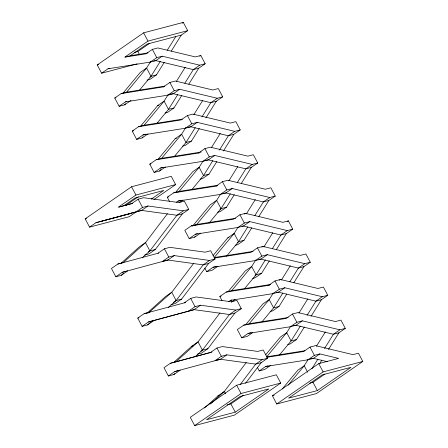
<?xml version="1.0" encoding="UTF-8"?>
<svg xmlns="http://www.w3.org/2000/svg" width="448" height="448" viewBox="0 0 448 448"><rect width="100%" height="100%" fill="white"/><g stroke="black" fill="none" stroke-linecap="round" stroke-linejoin="round"><path stroke-width="0.67" d="M150.606 61.617L146.591 68.051L126.61 92.154L121.139 93.593L114.738 98.017L119.118 106.288L124.594 104.849L130.99 100.419M139.423 90.244L150.97 76.322L160.233 61.477M167.278 50.193L175.801 36.54M147.006 80.108L150.046 79.307L156.442 74.883L164.226 62.412M171.27 51.128L181.278 35.095L187.673 30.671L183.294 22.4L143.612 32.838L97.227 64.938L101.606 73.209L137.25 63.829M168.179 94.601L164.102 101.13L144.127 125.233L138.65 126.672L132.255 131.096L136.634 139.367L142.106 137.928L147.974 133.868M176.338 81.536L185.231 67.284M177.75 94.556L168.482 109.402L156.94 123.323M184.789 83.272L193.318 69.614L199.713 65.19L205.19 63.75L200.81 55.479L195.334 56.918L157.842 47.942L152.37 49.381L145.97 53.805L124.796 57.159L147.991 41.11L187.673 30.671M165.127 113.03L167.558 112.386L173.958 107.962L181.742 95.491M188.782 84.207L198.789 68.174L205.19 63.75M185.696 127.68L181.619 134.21L161.638 158.312L156.167 159.751L149.772 164.175L154.146 172.446L159.622 171.007L165.486 166.947M193.85 114.615L202.748 100.363M195.261 127.635L185.998 142.481L174.457 156.402M201.936 116.945L210.829 102.693L217.23 98.269L222.701 96.83L218.322 88.558L212.85 89.998L175.358 81.021L169.882 82.46L163.486 86.884L121.139 93.593M182.638 146.11L185.074 145.466L191.47 141.042L199.254 128.57M205.923 117.88L216.306 101.254L222.701 96.83M202.838 161.353L199.136 167.289L179.155 191.386L178.091 192.125M211.366 147.694L220.259 133.442M212.778 160.714L203.51 175.56L191.968 189.482M219.447 150.024L228.346 135.772L234.741 131.348L240.218 129.909L235.838 121.638L230.362 123.077L192.87 114.1L187.398 115.539L180.998 119.963L138.65 126.672M200.155 179.183L202.586 178.545L208.986 174.121L216.77 161.65M223.44 150.959L233.817 134.333L240.218 129.909M220.354 194.432L216.647 200.368L196.672 224.465L195.602 225.204M228.878 180.774L237.776 166.522M209.037 223.098L221.026 208.639L230.294 193.794M237.334 182.51L245.857 168.851L252.258 164.427L257.729 162.988L253.35 154.717L247.878 156.156L210.386 147.179L204.915 148.618L198.514 153.042L156.167 159.751M217.666 212.262L220.102 211.624L226.498 207.194L234.282 194.729M241.326 183.445L251.334 167.412L257.729 162.988M237.871 227.511L234.164 233.447L214.183 257.544L253.114 251.384M246.394 213.853L255.287 199.601M226.554 256.178L238.543 241.718L247.806 226.873M254.85 215.589L263.374 201.93L269.769 197.506L275.246 196.062L270.866 187.796L265.395 189.235L227.903 180.253L222.426 181.698L216.031 186.122L173.684 192.83L167.283 197.254L169.473 201.393M235.183 245.342L237.614 244.703L244.014 240.274L251.798 227.808M258.838 216.524L268.845 200.491L275.246 196.062M255.752 259.991L251.675 266.526L231.7 290.623L226.223 292.062L219.828 296.492L222.018 300.625M263.906 246.932L272.804 232.68M244.513 288.719L256.054 274.798L265.322 259.952M272.362 248.668L280.89 235.01L287.286 230.586L292.757 229.141L288.383 220.875L282.906 222.314L245.414 213.332L239.943 214.777L233.542 219.201L191.195 225.91L184.8 230.334L189.179 238.605L194.65 237.166L200.514 233.106M252.7 278.421L255.13 277.782L261.531 273.353L269.31 260.887M276.354 249.603L286.362 233.57L292.757 229.141M273.269 293.07L269.192 299.606L249.211 323.702L243.74 325.142L237.339 329.571L241.718 337.842L247.195 336.403L252.526 332.713M281.422 280.011L290.315 265.759M282.834 293.031L273.571 307.871L262.024 321.798M289.878 281.747L298.402 268.089L304.802 263.665L310.274 262.22L305.894 253.954L300.423 255.394L262.931 246.411L257.454 247.856L251.059 252.28L214.178 258.121M270.211 311.5L272.647 310.862L279.042 306.432L286.826 293.966M293.871 282.682L303.878 266.65L310.274 262.22M290.78 326.15L286.703 332.685L266.728 356.782L304.976 350.728M298.934 313.09L307.832 298.838M300.35 326.11L291.082 340.95L279.541 354.878M307.02 315.42L315.918 301.168L322.314 296.738L327.79 295.299L323.411 287.034L317.934 288.473L280.442 279.49L274.971 280.93L268.57 285.359L226.223 292.062M287.728 344.579L290.158 343.941L296.559 339.511L304.343 327.046M311.013 316.355L321.39 299.729L327.79 295.299M308.297 359.229L304.22 365.764L288.238 385.039M316.45 346.17L325.349 331.918M311.937 368.687L317.862 359.19M324.537 348.499L333.43 334.247L339.83 329.818L345.302 328.378L340.922 320.113L335.451 321.552L297.959 312.57L292.482 314.009L286.087 318.438L243.74 325.142M319.631 363.686L321.854 360.125M328.524 349.434L338.906 332.808L345.302 328.378M167.451 213.679L145.494 242.642L123.329 262.606L117.852 264.046L111.457 268.475L115.836 276.746L121.307 275.307L127.702 270.878L122.231 272.317L115.836 276.746M142.139 257.874L149.873 250.914L176.893 215.264L183.294 210.834L188.765 209.395L184.386 201.124L178.914 202.563L143.612 197.719L138.135 199.164L131.74 203.588L118.35 207.2L135.946 195.026L175.627 184.587L171.254 176.316L131.566 186.754L85.182 218.859L89.561 227.125L129.242 216.686L137.262 211.137M144.693 255.018L148.949 253.898L155.344 249.474L182.37 213.825L188.765 209.395M193.721 263.295L171.763 292.258L148.529 312.962M168.409 307.496L176.142 300.53L203.168 264.88L209.563 260.456L215.034 259.011L210.661 250.746L205.184 252.185L169.882 247.341L164.41 248.78L158.01 253.21M170.962 304.64L175.218 303.52L181.619 299.09L208.639 263.441L215.034 259.011M219.99 312.917L198.038 341.88L175.868 361.844L170.397 363.283L163.996 367.713L168.375 375.984L173.852 374.539L180.247 370.115L174.776 371.554L168.375 375.984M195.199 356.647L202.418 350.151L229.438 314.502L235.833 310.072L241.31 308.633L236.93 300.362L231.459 301.801L196.151 296.957L190.68 298.396L184.285 302.826L185.5 302.506M197.232 354.256L201.488 353.136L207.889 348.706L234.909 313.062L241.31 308.633M246.266 362.533L224.308 391.496L210.392 404.034M240.089 384.726L255.707 364.118L262.108 359.688L267.579 358.249L263.2 349.983L257.729 351.422L222.426 346.578L216.95 348.018L210.554 352.442L170.397 363.283M245.56 383.286L261.184 362.678L267.579 358.249M122.875 93.363L140.19 72.481L146.591 68.051L150.97 76.322L156.442 74.883M124.594 104.849L125.479 103.779M140.392 126.442L157.707 105.56L164.102 101.13L168.482 109.402L173.958 107.962M142.106 137.928L142.996 136.858M157.909 159.522L175.218 138.639L181.619 134.21L185.998 142.481L191.47 141.042M159.622 171.007L160.955 169.4M175.42 192.601L192.735 171.718L199.136 167.289L203.51 175.56L208.986 174.121M192.489 226.218L210.252 204.798L216.647 200.368L221.026 208.639L226.498 207.194M194.65 237.166L195.541 236.096M213.114 255.545L227.763 237.871L234.164 233.447L238.543 241.718L244.014 240.274M227.965 291.838L245.28 270.95L251.675 266.526L256.054 274.798L261.531 273.353M245.476 324.918L262.791 304.03L269.192 299.606L273.571 307.871L279.042 306.432M265.658 354.782L280.308 337.109L286.703 332.685L291.082 340.95L296.559 339.511M282.285 388.931L297.819 370.188L304.22 365.764L307.658 372.26M120.534 263.782L139.093 247.072L145.494 242.642L149.873 250.914L155.344 249.474M121.307 275.307L123.368 273.448M146.81 313.404L165.368 296.688L171.763 292.258L176.142 300.53L181.619 299.09M185.069 302.652L144.122 313.667L137.726 318.091L142.106 326.362L147.577 324.923L150.674 322.14M173.594 362.555L191.638 346.31L198.038 341.88L202.418 350.151L207.889 348.706M173.852 374.539L174.882 373.615M204.506 407.999L217.913 395.926L224.308 391.496L225.557 393.859M101.606 73.209L108.002 68.785L109.827 68.303M125.406 57.002L130.273 55.72L147.067 44.1L181.278 35.095M134.49 52.394L137.833 51.514L149.789 43.238M182.151 23.195L183.294 22.4M108.002 68.785L150.349 62.076L156.75 57.652L162.221 56.207L199.713 65.19M162.221 56.207L155.826 60.637L150.349 62.076M149.901 77.062L150.97 76.322M119.118 106.288L125.518 101.864L126.734 101.539M199.741 56.218L200.81 55.479M125.518 101.864L167.866 95.155L174.261 90.731L179.738 89.286L217.23 98.269M179.738 89.286L173.337 93.716L167.866 95.155M136.634 139.367L143.03 134.938L146.07 134.142M143.03 134.938L185.377 128.234L191.778 123.805L197.249 122.366L234.741 131.348M197.249 122.366L190.854 126.795L185.377 128.234M154.146 172.446L160.546 168.017L162.977 167.378M89.561 227.125L95.962 222.701L141.59 210.42L147.991 205.99L183.294 210.834M118.961 207.043L123.827 205.761L135.022 198.016L163.761 190.456L151.234 199.119M125.787 205.43L138.314 196.762M160.546 168.017L202.894 161.314L209.289 156.884L214.766 155.445L252.258 164.427M131.309 212.912L130.166 213.696L95.962 222.701M214.766 155.445L208.365 159.874L202.894 161.314M136.119 211.859L142.514 207.43L147.991 205.99M153.871 199.646L175.627 184.587M176.462 202.205L178.063 201.096L180.494 200.458M179.267 202.608L183.002 200.026M178.063 201.096L220.41 194.393L226.806 189.963L232.277 188.524L269.769 197.506M232.277 188.524L225.882 192.954L220.41 194.393M148.271 252.017L149.873 250.914M219.962 209.373L221.026 208.639M189.179 238.605L195.574 234.175L197.4 233.699M174.261 255.612L168.79 257.051L162.389 261.475L167.86 260.036L174.261 255.612L209.563 260.456M244.35 214.071L245.414 213.332M195.574 234.175L237.922 227.472L244.322 223.042L249.794 221.603L287.286 230.586M249.794 221.603L243.393 226.033L237.922 227.472M237.474 242.452L238.543 241.718M204.814 268.139L206.69 271.684L213.091 267.254L216.737 266.297M218.03 266.185L212.167 270.245L206.69 271.684M287.314 221.609L288.383 220.875M173.477 302.378L176.142 300.53M142.106 326.362L148.501 321.938L194.135 309.658L200.53 305.228L235.833 310.072M147.577 324.923L153.978 320.494L194.135 309.658L229.438 314.502L234.909 313.062M261.862 247.15L262.931 246.411M213.091 267.254L255.438 260.551L261.834 256.122L267.31 254.682L304.802 263.665M267.31 254.682L260.91 259.112L255.438 260.551M188.658 311.097L195.059 306.667L200.53 305.228M254.99 275.531L256.054 274.798M228.469 301.812L230.602 300.334L231.818 300.014M231.28 302.215L235.01 299.634M279.378 280.23L280.442 279.49M230.602 300.334L272.95 293.63L279.35 289.201L284.822 287.762L322.314 296.738M284.822 287.762L278.426 292.191L272.95 293.63M200.816 351.254L202.418 350.151M241.718 337.842L248.119 333.413L251.16 332.612M226.806 354.844L221.329 356.289L214.934 360.713L220.405 359.274L226.806 354.844L262.108 359.688M248.119 333.413L290.466 326.71L296.862 322.28L302.338 320.841L339.83 329.818M302.338 320.841L295.938 325.27L290.466 326.71M236.656 385.23L190.271 417.329L194.65 425.6L234.332 415.162L280.717 383.062L276.338 374.791L236.656 385.23L241.035 393.501L280.717 383.062M257.359 367.377L259.235 370.922L265.63 366.492L268.066 365.854M270.575 365.422L264.706 369.482L259.235 370.922M194.65 425.6L241.035 393.501M265.63 366.492L307.978 359.789L314.378 355.359L319.85 353.92L338.598 358.411L318.758 363.63L272.373 395.73L276.746 404.001L316.434 393.557L362.818 361.458L358.439 353.192L352.962 354.631L315.47 345.649L309.999 347.088L303.598 351.518L266.717 357.358M227.046 404.908L230.877 403.9L243.404 395.237M235.256 412.171L268.845 388.926L240.111 396.486L206.517 419.731L235.256 412.171L230.877 403.9M319.85 353.92L313.454 358.35L307.978 359.789M276.746 404.001L323.137 371.902L362.818 361.458M309.714 383.163L312.978 382.301L324.934 374.03M317.358 390.572L350.946 367.326L322.213 374.886L288.618 398.132L317.358 390.572L312.978 382.301M123.827 205.761L132.53 203.414M101.433 221.262L141.59 210.42L176.893 215.264L182.37 213.825M117.852 264.046L158.799 253.03M122.231 272.317L167.86 260.036L203.168 264.88L208.639 263.441M175.868 361.844L212.01 352.089M174.776 371.554L220.405 359.274L255.707 364.118L261.184 362.678M97.227 64.938L98.571 64.585M198.789 68.174L193.318 69.614L155.826 60.637L153.776 60.962M114.738 98.017L115.959 97.698M163.486 86.884L164.702 86.565M157.707 105.56L158.922 105.241M216.306 101.254L210.829 102.693L173.337 93.716L169.238 94.366M132.255 131.096L133.47 130.777M175.218 138.639L176.439 138.314M233.817 134.333L228.346 135.772L190.854 126.795L188.121 127.226M149.772 164.175L150.987 163.856M198.514 153.042L199.73 152.723M251.334 167.412L245.857 168.851L208.365 159.874L205.632 160.306M173.684 192.83L179.155 191.386L217.403 185.332M85.182 218.859L86.526 218.501M167.283 197.254L168.498 196.935M216.031 186.122L217.246 185.802M268.845 200.491L263.374 201.93L225.882 192.954L222.466 193.491M191.195 225.91L196.672 224.465L235.603 218.305M227.763 237.871L228.978 237.552M286.362 233.57L280.89 235.01L243.393 226.033L242.032 226.246M303.878 266.65L298.402 268.089L260.91 259.112L258.86 259.437M144.122 313.667L149.598 312.228M137.726 318.091L138.942 317.772M219.828 296.492L221.043 296.173M268.57 285.359L269.791 285.04M148.501 321.938L153.978 320.494M321.39 299.729L315.918 301.168L278.426 292.191L276.377 292.516M191.638 346.31L192.853 345.985M338.906 332.808L333.43 334.247L295.938 325.27L293.205 325.702M217.913 395.926L219.128 395.606M272.373 395.73L274.193 395.248M130.273 55.72L148.03 52.909M126.61 92.154L164.858 86.094M144.127 125.233L182.375 119.174M161.638 158.312L201.258 152.034M231.7 290.623L270.631 284.463M249.211 323.702L288.142 317.537M310.722 358.781L313.454 358.35L327.51 361.715M143.612 32.838L147.991 41.11M152.37 49.381L156.75 57.652M169.882 82.46L174.261 90.731M187.398 115.539L191.778 123.805M204.915 148.618L209.289 156.884M222.426 181.698L226.806 189.963M239.943 214.777L244.322 223.042M257.454 247.856L261.834 256.122M274.971 280.93L279.35 289.201M292.482 314.009L296.862 322.28M309.999 347.088L314.378 355.359M318.758 363.63L323.137 371.902M137.833 51.514L139.395 54.466M131.566 186.754L135.946 195.026M138.135 199.164L142.514 207.43M164.41 248.78L168.79 257.051M190.68 298.396L195.059 306.667M216.95 348.018L221.329 356.289"/></g></svg>
